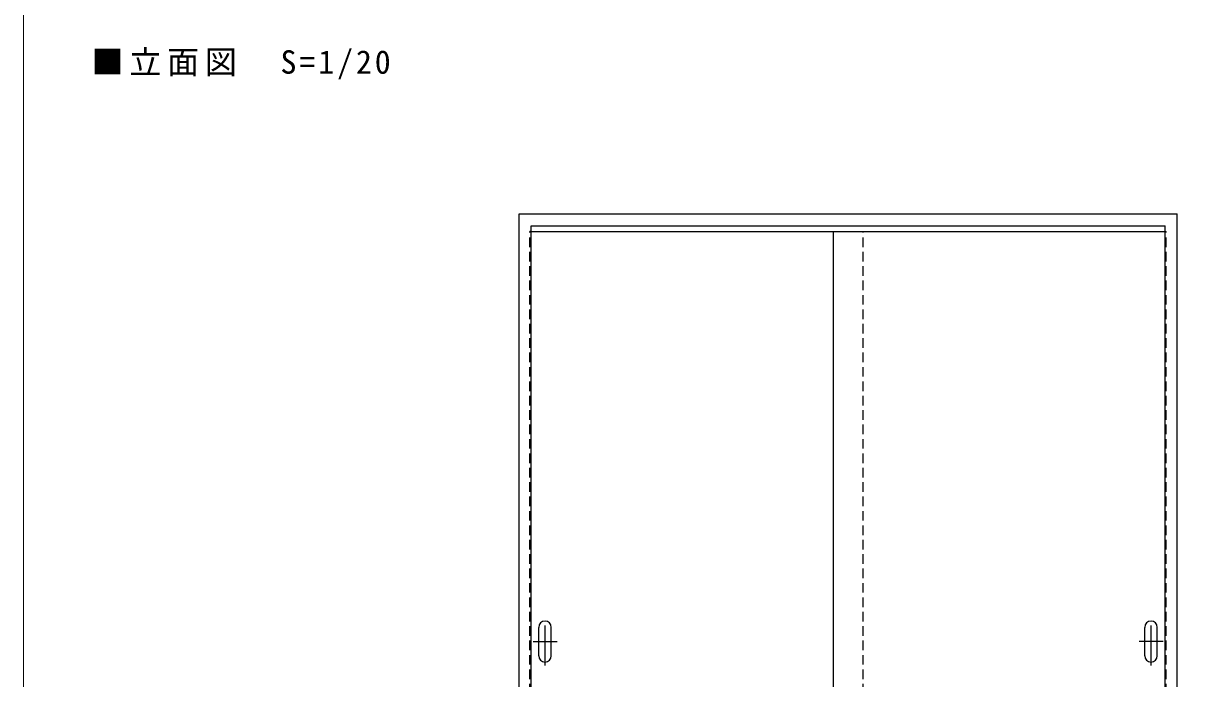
# Model space of a CAD drawing. Units: millimetres on the paper, with parts at other scales. Extents: x -197 to 198, y -138 to 137.
# Drawn here: x -197.2 to -50.5, y -58.6 to 23.2 of the extents above; entities that cross this region are included whole.
import ezdxf

# ---------------------------------------------------------------- set-up
doc = ezdxf.new("R2010")
doc.units = ezdxf.units.MM
doc.linetypes.add('CHAIN1', pattern=[8, 5, -1, 1, -1])
doc.linetypes.add('DASHED1', pattern=[1.8, 1.2, -0.6])
for name, color, linetype in [('0-A_文字', 7, 'Continuous'), ('4-4_枠', 3, 'Continuous'), ('4-6_扉', 4, 'DASHED1'), ('4-7_金物', 7, 'Continuous')]:
    doc.layers.add(name, color=color, linetype=linetype)
doc.layers.add('F-0_補助線', color=7, linetype='Continuous', lineweight=18)
doc.styles.add('ＭＳ ゴシック', font='')
doc.styles.get('ＭＳ ゴシック').set_extended_font_data('MS Gothic')

msp = doc.modelspace()

# ---------------------------------------------------------------- linework, layer by layer
at = {"layer": '4-4_枠'}
for p, q in [((-135.268, -0.55), (-53.068, -0.55)), ((-135.268, -102.325), (-135.268, -0.55)), ((-53.068, -102.325), (-53.068, -0.55)), ((-133.768, -2.05), (-54.568, -2.05)), ((-133.768, -102.325), (-133.768, -2.05)), ((-54.568, -102.325), (-54.568, -2.05))]:
    msp.add_line(p, q, dxfattribs=at)
at = {"layer": '4-6_扉'}
for p, q in [((-133.768, -2.75), (-133.918, -2.75)), ((-133.918, -101.9), (-133.918, -2.75)), ((-92.293, -101.9), (-92.293, -2.75)), ((-54.568, -2.75), (-54.418, -2.75)), ((-54.418, -101.9), (-54.418, -2.75))]:
    msp.add_line(p, q, dxfattribs=at)
at = {"layer": '4-6_扉', "color": 7, "linetype": 'Continuous'}
for p, q in [((-133.768, -2.75), (-54.568, -2.75)), ((-96.043, -2.75), (-96.043, -101.9))]:
    msp.add_line(p, q, dxfattribs=at)
at = {"layer": '4-7_金物', "linetype": 'CHAIN1'}
for p, q in [((-132.018, -57.025), (-132.018, -51.025)), ((-56.318, -57.025), (-56.318, -51.025)), ((-133.518, -54.025), (-130.518, -54.025)), ((-54.818, -54.025), (-57.818, -54.025))]:
    msp.add_line(p, q, dxfattribs=at)
at = {"layer": '4-7_金物'}
for p, q in [((-132.798, -55.808), (-132.798, -52.243)), ((-131.238, -55.808), (-131.238, -52.243)), ((-57.098, -55.808), (-57.098, -52.243)), ((-55.538, -55.808), (-55.538, -52.243))]:
    msp.add_line(p, q, dxfattribs=at)
for centre, start, end in [((-132.018, -52.243), 0, 180), ((-56.318, -52.243), 0, 180), ((-132.018, -55.808), 180, 0), ((-56.318, -55.808), 180, 0)]:
    msp.add_arc(centre, 0.78, start, end, dxfattribs=at)
at = {"layer": 'F-0_補助線', "color": 3}
msp.add_lwpolyline([(-197.169, 137), (197.831, 137), (197.831, -138), (-197.169, -138)], close=True, dxfattribs=at)

# ---------------------------------------------------------------- texts
at = {"layer": '0-A_文字', "insert": (-188.667, 16.25), "char_height": 2.933, "attachment_point": 7, "style": 'ＭＳ ゴシック'}
msp.add_mtext('\\T1.18;■立面図\u3000S=1/20', dxfattribs=at)

doc.saveas('drawing.dxf')
